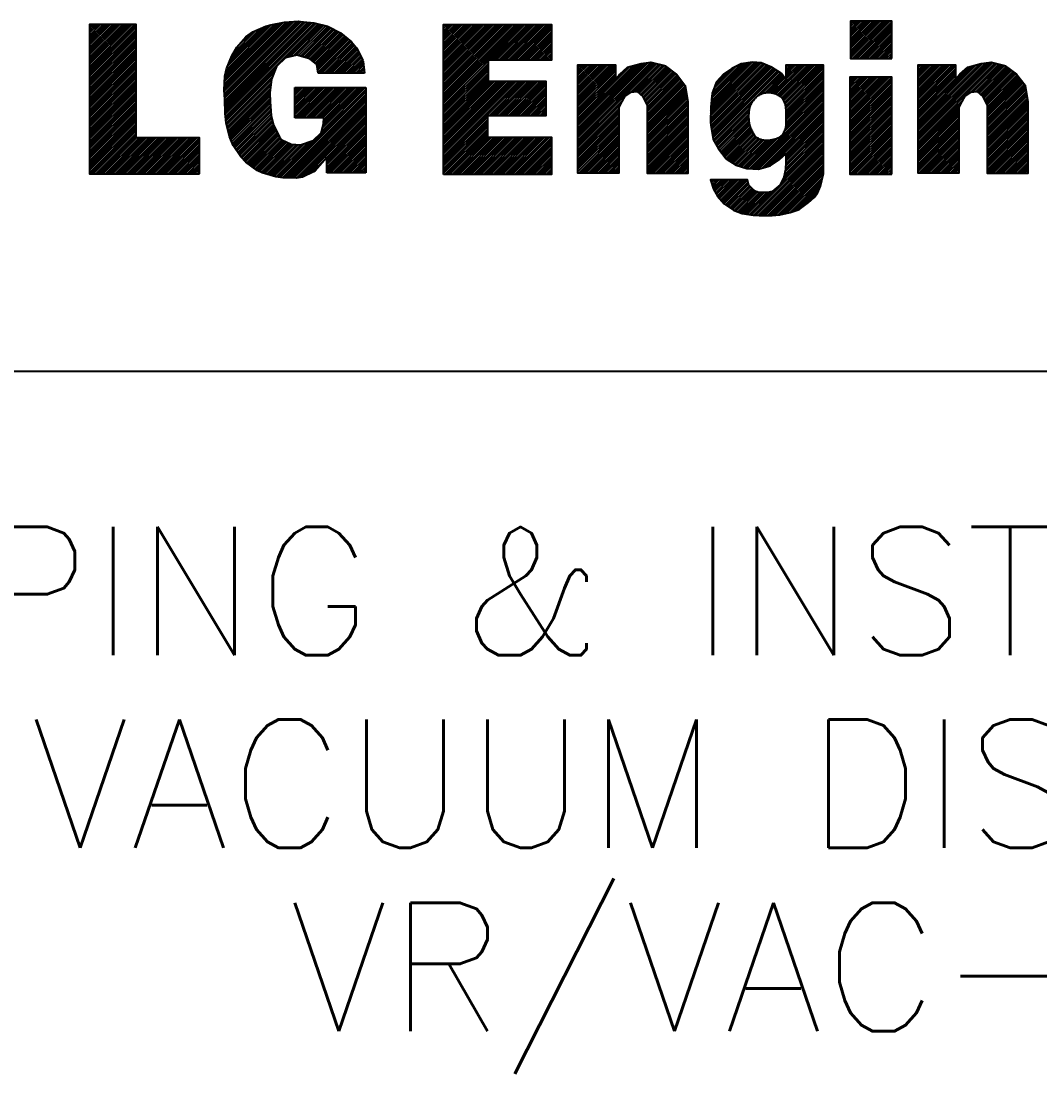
# Model space of a CAD drawing. Header units: millimetres. Extents: x 911 to 1762, y 136 to 743.
# Drawn here: x 1647.53 to 1680.86, y 208.32 to 242.78 of the extents above; entities that cross this region are included whole.
import ezdxf
from ezdxf.enums import TextEntityAlignment as Align

# ---------------------------------------------------------------- set-up
doc = ezdxf.new("R2010")
doc.units = ezdxf.units.MM
doc.header["$LTSCALE"] = 10
doc.layers.add('2', color=2, linetype='Continuous')
doc.layers.add('DWGLMT', color=6, linetype='Continuous')
doc.styles.get("Standard").update_dxf_attribs({"font": 'simplex.shx'})

# ---------------------------------------------------------------- blocks, each defined once
blk = doc.blocks.new('*X22')
at = {"color": 0, "linetype": 'Continuous'}
for p, q in [((97.749, 96.247), (99.378, 97.875)), ((97.749, 96.335), (99.289, 97.875)), ((97.749, 96.424), (99.201, 97.875)), ((97.749, 96.512), (99.113, 97.875)), ((97.749, 96.6), (99.024, 97.875)), ((97.749, 96.689), (98.936, 97.875)), ((97.749, 96.777), (98.848, 97.875)), ((97.749, 96.866), (98.759, 97.875)), ((97.749, 96.954), (98.671, 97.875)), ((97.749, 97.042), (98.582, 97.875)), ((97.749, 97.131), (98.494, 97.875)), ((97.749, 97.219), (98.406, 97.875)), ((97.749, 97.308), (98.317, 97.875)), ((97.749, 97.396), (98.229, 97.875)), ((97.749, 97.484), (98.14, 97.875)), ((97.749, 97.573), (98.052, 97.875)), ((97.749, 97.661), (97.964, 97.875)), ((97.749, 97.749), (97.875, 97.875)), ((97.749, 97.838), (97.787, 97.875)), ((97.749, 96.158), (99.458, 97.867)), ((97.749, 96.07), (99.458, 97.778)), ((97.749, 95.982), (99.458, 97.69)), ((102.684, 95.436), (105.236, 97.988)), ((102.684, 95.525), (105.143, 97.983)), ((102.687, 95.616), (105.049, 97.978)), ((102.689, 95.352), (105.33, 97.994)), ((102.69, 95.708), (104.956, 97.973)), ((102.693, 95.268), (105.422, 97.997)), ((102.694, 95.799), (104.857, 97.963)), ((102.697, 95.184), (105.505, 97.992)), ((102.697, 95.891), (104.748, 97.942)), ((102.7, 95.983), (104.638, 97.92)), ((102.701, 95.1), (105.586, 97.985)), ((102.704, 95.015), (105.667, 97.977)), ((102.708, 94.929), (105.747, 97.969)), ((102.711, 94.844), (105.828, 97.962)), ((102.714, 94.759), (105.909, 97.954)), ((102.717, 94.674), (105.987, 97.944)), ((102.722, 94.59), (106.057, 97.926)), ((102.726, 96.097), (104.528, 97.899)), ((102.73, 94.51), (106.127, 97.907)), ((102.752, 96.211), (104.418, 97.877)), ((102.801, 96.348), (104.296, 97.844)), ((102.863, 96.499), (104.16, 97.796)), ((102.926, 96.651), (104.002, 97.726)), ((104.972, 96.663), (106.197, 97.888)), ((105.089, 96.692), (106.267, 97.87)), ((105.207, 96.721), (106.337, 97.851)), ((105.324, 96.751), (106.407, 97.833)), ((105.404, 96.742), (106.476, 97.814)), ((105.474, 96.723), (106.536, 97.786)), ((105.543, 96.704), (106.595, 97.756)), ((105.612, 96.685), (106.653, 97.726)), ((105.681, 96.666), (106.712, 97.696)), ((110.725, 94.992), (113.608, 97.875)), ((110.725, 95.08), (113.52, 97.875)), ((110.725, 95.169), (113.432, 97.875)), ((110.725, 95.257), (113.343, 97.875)), ((110.725, 95.345), (113.255, 97.875)), ((110.725, 95.434), (113.166, 97.875)), ((110.725, 95.522), (113.078, 97.875)), ((110.725, 95.611), (112.99, 97.875)), ((110.725, 95.699), (112.901, 97.875)), ((110.725, 95.787), (112.813, 97.875)), ((110.725, 95.876), (112.725, 97.875)), ((110.725, 95.964), (112.636, 97.875)), ((110.725, 96.052), (112.548, 97.875)), ((110.725, 96.141), (112.459, 97.875)), ((110.725, 96.229), (112.371, 97.875)), ((110.725, 96.318), (112.283, 97.875)), ((110.725, 96.406), (112.194, 97.875)), ((110.725, 96.494), (112.106, 97.875)), ((110.725, 96.583), (112.017, 97.875)), ((110.725, 96.671), (111.929, 97.875)), ((110.725, 96.76), (111.841, 97.875)), ((110.725, 96.848), (111.752, 97.875)), ((110.725, 96.936), (111.664, 97.875)), ((110.725, 97.025), (111.575, 97.875)), ((110.725, 97.113), (111.487, 97.875)), ((110.725, 97.202), (111.399, 97.875)), ((110.725, 97.29), (111.31, 97.875)), ((110.725, 97.378), (111.222, 97.875)), ((110.725, 97.467), (111.134, 97.875)), ((110.725, 97.555), (111.045, 97.875)), ((110.725, 97.643), (110.957, 97.875)), ((110.725, 97.732), (110.868, 97.875)), ((110.725, 97.82), (110.78, 97.875)), ((112.393, 96.572), (113.697, 97.875)), ((112.482, 96.572), (113.785, 97.875)), ((112.57, 96.572), (113.874, 97.875)), ((112.658, 96.572), (113.962, 97.875)), ((112.747, 96.572), (114.05, 97.875)), ((112.835, 96.572), (114.139, 97.875)), ((112.924, 96.572), (114.227, 97.875)), ((113.012, 96.572), (114.316, 97.875)), ((113.1, 96.572), (114.404, 97.875)), ((113.189, 96.572), (114.492, 97.875)), ((113.277, 96.572), (114.581, 97.875)), ((113.365, 96.572), (114.669, 97.875)), ((113.454, 96.572), (114.677, 97.795)), ((113.542, 96.572), (114.677, 97.707)), ((125.646, 96.654), (126.999, 98.008)), ((125.646, 96.743), (126.911, 98.008)), ((125.646, 96.831), (126.822, 98.008)), ((125.646, 96.919), (126.734, 98.008)), ((125.646, 97.008), (126.645, 98.008)), ((125.646, 97.096), (126.557, 98.008)), ((125.646, 97.185), (126.469, 98.008)), ((125.646, 97.273), (126.38, 98.008)), ((125.646, 97.361), (126.292, 98.008)), ((125.646, 97.45), (126.204, 98.008)), ((125.646, 97.538), (126.115, 98.008)), ((125.646, 97.627), (126.027, 98.008)), ((125.646, 97.715), (125.938, 98.008)), ((125.646, 97.803), (125.85, 98.008)), ((125.646, 97.892), (125.762, 98.008)), ((125.646, 97.98), (125.673, 98.008)), ((125.717, 96.637), (127.087, 98.008)), ((125.805, 96.637), (127.153, 97.985)), ((125.893, 96.637), (127.153, 97.896)), ((125.982, 96.637), (127.153, 97.808)), ((126.07, 96.637), (127.153, 97.72)), ((97.749, 95.893), (99.458, 97.601)), ((97.749, 95.805), (99.458, 97.513)), ((97.749, 95.717), (99.458, 97.425)), ((97.749, 95.628), (99.458, 97.336)), ((103.018, 96.831), (103.843, 97.656)), ((103.144, 97.045), (103.642, 97.543)), ((105.751, 96.647), (106.77, 97.666)), ((105.819, 96.627), (106.829, 97.637)), ((105.868, 96.587), (106.888, 97.607)), ((105.917, 96.547), (106.946, 97.577)), ((105.965, 96.508), (106.996, 97.538)), ((106.014, 96.468), (107.044, 97.498)), ((106.063, 96.428), (107.093, 97.459)), ((106.09, 96.367), (107.142, 97.419)), ((106.101, 96.29), (107.19, 97.379)), ((106.113, 96.214), (107.239, 97.34)), ((106.125, 96.137), (107.288, 97.3)), ((113.631, 96.572), (114.677, 97.618)), ((113.719, 96.572), (114.677, 97.53)), ((113.807, 96.572), (114.677, 97.442)), ((113.896, 96.572), (114.677, 97.353)), ((126.158, 96.637), (127.153, 97.631)), ((126.247, 96.637), (127.153, 97.543)), ((126.335, 96.637), (127.153, 97.454)), ((126.424, 96.637), (127.153, 97.366)), ((97.749, 95.54), (99.458, 97.248)), ((97.749, 95.451), (99.458, 97.159)), ((97.749, 95.363), (99.458, 97.071)), ((97.749, 95.275), (99.458, 96.983)), ((106.177, 96.101), (107.337, 97.26)), ((106.266, 96.101), (107.38, 97.215)), ((106.354, 96.101), (107.421, 97.168)), ((106.443, 96.101), (107.461, 97.12)), ((106.531, 96.101), (107.502, 97.073)), ((106.619, 96.101), (107.542, 97.023)), ((106.708, 96.101), (107.571, 96.965)), ((106.796, 96.101), (107.601, 96.906)), ((113.984, 96.572), (114.677, 97.265)), ((114.073, 96.572), (114.677, 97.176)), ((114.161, 96.572), (114.677, 97.088)), ((114.249, 96.572), (114.677, 97)), ((114.338, 96.572), (114.677, 96.911)), ((126.512, 96.637), (127.153, 97.278)), ((126.6, 96.637), (127.153, 97.189)), ((126.689, 96.637), (127.153, 97.101)), ((126.777, 96.637), (127.153, 97.012)), ((126.866, 96.637), (127.153, 96.924)), ((97.749, 95.186), (99.458, 96.894)), ((97.749, 95.098), (99.458, 96.806)), ((97.749, 95.009), (99.458, 96.717)), ((97.749, 94.921), (99.458, 96.629)), ((97.749, 94.833), (99.458, 96.541)), ((106.885, 96.101), (107.631, 96.847)), ((106.973, 96.101), (107.66, 96.788)), ((107.061, 96.101), (107.69, 96.73)), ((107.15, 96.101), (107.719, 96.671)), ((107.238, 96.101), (107.749, 96.612)), ((107.327, 96.101), (107.774, 96.549)), ((110.725, 94.903), (112.354, 96.532)), ((114.426, 96.572), (114.677, 96.823)), ((114.514, 96.572), (114.677, 96.734)), ((114.603, 96.572), (114.677, 96.646)), ((126.954, 96.637), (127.153, 96.836)), ((127.042, 96.637), (127.153, 96.747)), ((127.131, 96.637), (127.153, 96.659)), ((97.749, 94.744), (99.458, 96.452)), ((97.749, 94.656), (99.458, 96.364)), ((97.749, 94.568), (99.458, 96.276)), ((97.749, 94.479), (99.458, 96.187)), ((102.737, 94.429), (104.561, 96.253)), ((107.415, 96.101), (107.785, 96.472)), ((107.503, 96.101), (107.793, 96.391)), ((107.592, 96.101), (107.8, 96.31)), ((107.68, 96.101), (107.807, 96.229)), ((107.768, 96.101), (107.815, 96.148)), ((110.725, 94.815), (112.354, 96.444)), ((110.725, 94.727), (112.354, 96.355)), ((110.725, 94.638), (112.354, 96.267)), ((110.725, 94.55), (112.354, 96.178)), ((115.652, 93.82), (118.33, 96.498)), ((115.652, 93.908), (118.228, 96.485)), ((115.652, 93.732), (118.402, 96.481)), ((115.652, 93.997), (118.125, 96.47)), ((115.652, 93.643), (118.473, 96.464)), ((115.652, 94.085), (118.022, 96.455)), ((115.652, 93.555), (118.544, 96.447)), ((115.652, 94.174), (117.912, 96.433)), ((115.652, 95.057), (117.002, 96.408)), ((115.652, 95.146), (116.914, 96.408)), ((115.652, 95.234), (116.826, 96.408)), ((115.652, 95.323), (116.737, 96.408)), ((115.652, 95.411), (116.649, 96.408)), ((115.652, 95.499), (116.561, 96.408)), ((115.652, 95.588), (116.472, 96.408)), ((115.652, 95.676), (116.384, 96.408)), ((115.652, 95.765), (116.295, 96.408)), ((115.652, 95.853), (116.207, 96.408)), ((115.652, 95.941), (116.119, 96.408)), ((115.652, 96.03), (116.03, 96.408)), ((115.652, 96.118), (115.942, 96.408)), ((115.652, 96.206), (115.853, 96.408)), ((115.652, 96.295), (115.765, 96.408)), ((115.652, 96.383), (115.677, 96.408)), ((115.652, 94.262), (117.792, 96.402)), ((115.652, 94.35), (117.672, 96.371)), ((115.652, 94.969), (117.026, 96.343)), ((115.652, 94.439), (117.553, 96.34)), ((115.652, 94.881), (117.026, 96.254)), ((115.652, 94.792), (117.026, 96.166)), ((117.572, 95.386), (118.616, 96.43)), ((117.671, 95.397), (118.687, 96.413)), ((117.769, 95.407), (118.759, 96.396)), ((117.85, 95.4), (118.829, 96.379)), ((117.897, 95.358), (118.883, 96.344)), ((117.945, 95.317), (118.933, 96.306)), ((117.992, 95.276), (118.984, 96.268)), ((118.039, 95.235), (119.035, 96.231)), ((118.07, 95.177), (119.085, 96.193)), ((118.099, 95.118), (119.136, 96.155)), ((120.513, 94.35), (122.558, 96.395)), ((120.514, 94.528), (122.431, 96.445)), ((120.514, 94.439), (122.495, 96.42)), ((120.514, 94.263), (122.621, 96.37)), ((120.515, 94.617), (122.368, 96.47)), ((120.516, 94.707), (122.288, 96.479)), ((120.517, 94.796), (122.207, 96.486)), ((120.517, 94.177), (122.684, 96.345)), ((120.522, 94.889), (122.125, 96.493)), ((120.53, 94.101), (122.748, 96.32)), ((120.531, 94.987), (122.042, 96.498)), ((120.541, 95.085), (121.938, 96.482)), ((120.543, 94.026), (122.802, 96.286)), ((120.551, 95.184), (121.833, 96.466)), ((120.556, 93.951), (122.856, 96.251)), ((120.561, 95.282), (121.729, 96.45)), ((120.57, 93.876), (122.91, 96.217)), ((120.579, 95.388), (121.618, 96.428)), ((120.583, 93.801), (122.964, 96.182)), ((120.596, 93.726), (123.018, 96.148)), ((120.632, 95.53), (121.441, 96.339)), ((120.686, 95.672), (121.248, 96.234)), ((122.846, 95.358), (123.884, 96.395)), ((122.911, 95.334), (123.973, 96.395)), ((122.972, 95.307), (124.061, 96.395)), ((123.028, 95.274), (124.149, 96.395)), ((123.078, 95.236), (124.238, 96.395)), ((123.122, 95.191), (124.326, 96.395)), ((123.159, 95.14), (124.415, 96.395)), ((123.192, 95.084), (124.503, 96.395)), ((123.219, 95.023), (124.591, 96.395)), ((123.24, 94.955), (124.649, 96.364)), ((123.255, 94.882), (124.649, 96.276)), ((123.265, 94.804), (124.649, 96.187)), ((123.271, 95.871), (123.796, 96.395)), ((123.271, 95.959), (123.707, 96.395)), ((123.271, 96.048), (123.619, 96.395)), ((123.271, 96.136), (123.531, 96.395)), ((123.271, 96.224), (123.442, 96.395)), ((123.271, 96.313), (123.354, 96.395)), ((128.12, 93.825), (130.793, 96.498)), ((128.12, 93.913), (130.69, 96.484)), ((128.12, 93.737), (130.865, 96.482)), ((128.12, 94.002), (130.587, 96.469)), ((128.12, 93.648), (130.937, 96.465)), ((128.12, 94.09), (130.484, 96.455)), ((128.12, 93.56), (131.008, 96.448)), ((128.12, 94.179), (130.373, 96.432)), ((128.12, 95.062), (129.465, 96.408)), ((128.12, 95.151), (129.377, 96.408)), ((128.12, 95.239), (129.288, 96.408)), ((128.12, 95.328), (129.2, 96.408)), ((128.12, 95.416), (129.112, 96.408)), ((128.12, 95.504), (129.023, 96.408)), ((128.12, 95.593), (128.935, 96.408)), ((128.12, 95.681), (128.847, 96.408)), ((128.12, 95.77), (128.758, 96.408)), ((128.12, 95.858), (128.67, 96.408)), ((128.12, 95.946), (128.581, 96.408)), ((128.12, 96.035), (128.493, 96.408)), ((128.12, 96.123), (128.405, 96.408)), ((128.12, 96.212), (128.316, 96.408)), ((128.12, 96.3), (128.228, 96.408)), ((128.12, 96.388), (128.139, 96.408)), ((128.12, 94.267), (130.253, 96.4)), ((128.12, 94.355), (130.133, 96.369)), ((128.12, 94.974), (129.493, 96.348)), ((128.12, 94.444), (130.014, 96.338)), ((128.12, 94.886), (129.493, 96.259)), ((128.12, 94.797), (129.493, 96.171)), ((130.026, 95.378), (131.08, 96.431)), ((130.133, 95.397), (131.151, 96.414)), ((130.232, 95.407), (131.222, 96.397)), ((130.315, 95.402), (131.294, 96.38)), ((130.363, 95.361), (131.347, 96.346)), ((130.41, 95.32), (131.398, 96.308)), ((130.457, 95.278), (131.449, 96.27)), ((130.504, 95.237), (131.5, 96.233)), ((130.536, 95.181), (131.55, 96.195)), ((130.566, 95.122), (131.601, 96.157)), ((97.749, 94.391), (99.458, 96.099)), ((97.749, 94.302), (99.458, 96.01)), ((97.749, 94.214), (99.458, 95.922)), ((97.749, 94.126), (99.458, 95.834)), ((97.749, 94.037), (99.458, 95.745)), ((102.745, 94.348), (104.505, 96.108)), ((102.754, 94.269), (104.448, 95.962)), ((102.771, 94.197), (104.41, 95.837)), ((110.725, 94.462), (112.354, 96.09)), ((110.725, 94.373), (112.354, 96.002)), ((110.725, 94.285), (112.354, 95.913)), ((110.725, 94.196), (112.354, 95.825)), ((110.725, 92.959), (113.567, 95.801)), ((110.725, 93.047), (113.479, 95.801)), ((110.725, 93.136), (113.391, 95.801)), ((110.725, 93.224), (113.302, 95.801)), ((110.725, 93.312), (113.214, 95.801)), ((110.725, 93.401), (113.125, 95.801)), ((110.725, 93.489), (113.037, 95.801)), ((110.725, 93.578), (112.949, 95.801)), ((110.725, 93.666), (112.86, 95.801)), ((110.725, 93.754), (112.772, 95.801)), ((110.725, 93.843), (112.684, 95.801)), ((110.725, 93.931), (112.595, 95.801)), ((110.725, 94.02), (112.507, 95.801)), ((110.725, 94.108), (112.418, 95.801)), ((112.392, 94.537), (113.656, 95.801)), ((112.48, 94.537), (113.744, 95.801)), ((112.568, 94.537), (113.833, 95.801)), ((112.657, 94.537), (113.921, 95.801)), ((112.745, 94.537), (114.009, 95.801)), ((112.834, 94.537), (114.098, 95.801)), ((112.922, 94.537), (114.186, 95.801)), ((113.01, 94.537), (114.275, 95.801)), ((113.099, 94.537), (114.363, 95.801)), ((113.187, 94.537), (114.451, 95.801)), ((115.652, 94.704), (117.026, 96.078)), ((115.652, 94.615), (117.026, 95.989)), ((115.652, 94.527), (117.026, 95.901)), ((118.129, 95.06), (119.187, 96.118)), ((118.159, 95.001), (119.238, 96.08)), ((118.188, 94.942), (119.282, 96.035)), ((118.198, 94.863), (119.32, 95.985)), ((118.198, 94.775), (119.358, 95.935)), ((118.198, 94.687), (119.396, 95.885)), ((118.198, 94.598), (119.434, 95.834)), ((118.198, 94.51), (119.472, 95.784)), ((120.615, 93.656), (123.072, 96.113)), ((120.98, 96.054), (120.986, 96.06)), ((122.394, 95.347), (123.122, 96.076)), ((122.515, 95.379), (123.159, 96.024)), ((122.613, 95.389), (123.195, 95.972)), ((122.699, 95.387), (123.232, 95.92)), ((122.776, 95.376), (123.268, 95.868)), ((123.27, 94.72), (124.649, 96.099)), ((123.271, 94.634), (124.649, 96.011)), ((123.271, 94.545), (124.649, 95.922)), ((123.271, 94.457), (124.649, 95.834)), ((123.271, 94.368), (124.649, 95.746)), ((125.62, 94.507), (127.066, 95.953)), ((125.62, 94.595), (126.978, 95.953)), ((125.62, 94.684), (126.889, 95.953)), ((125.62, 94.772), (126.801, 95.953)), ((125.62, 94.861), (126.712, 95.953)), ((125.62, 94.949), (126.624, 95.953)), ((125.62, 95.037), (126.536, 95.953)), ((125.62, 95.126), (126.447, 95.953)), ((125.62, 95.214), (126.359, 95.953)), ((125.62, 95.303), (126.271, 95.953)), ((125.62, 95.391), (126.182, 95.953)), ((125.62, 95.479), (126.094, 95.953)), ((125.62, 95.568), (126.005, 95.953)), ((125.62, 95.656), (125.917, 95.953)), ((125.62, 95.744), (125.829, 95.953)), ((125.62, 95.833), (125.74, 95.953)), ((125.62, 95.921), (125.652, 95.953)), ((125.62, 94.419), (127.153, 95.952)), ((125.62, 94.33), (127.153, 95.863)), ((125.62, 94.242), (127.153, 95.775)), ((128.12, 94.709), (129.493, 96.083)), ((128.12, 94.621), (129.493, 95.994)), ((128.12, 94.532), (129.493, 95.906)), ((130.595, 95.063), (131.652, 96.12)), ((130.625, 95.004), (131.703, 96.082)), ((130.654, 94.945), (131.747, 96.038)), ((130.666, 94.868), (131.785, 95.988)), ((130.666, 94.78), (131.823, 95.938)), ((130.666, 94.692), (131.862, 95.888)), ((130.666, 94.603), (131.9, 95.837)), ((130.666, 94.515), (131.938, 95.787)), ((97.749, 93.949), (99.458, 95.657)), ((97.749, 93.86), (99.458, 95.568)), ((97.749, 93.772), (99.458, 95.48)), ((97.749, 93.684), (99.458, 95.392)), ((102.788, 94.126), (104.4, 95.738)), ((102.805, 94.055), (104.389, 95.639)), ((102.822, 93.984), (104.378, 95.54)), ((102.84, 93.912), (104.368, 95.44)), ((104.66, 92.286), (107.871, 95.497)), ((104.737, 92.275), (107.871, 95.408)), ((105.272, 94.489), (106.352, 95.569)), ((105.272, 94.577), (106.264, 95.569)), ((105.272, 94.666), (106.175, 95.569)), ((105.272, 94.754), (106.087, 95.569)), ((105.272, 94.843), (105.998, 95.569)), ((105.272, 94.931), (105.91, 95.569)), ((105.272, 95.019), (105.822, 95.569)), ((105.272, 95.108), (105.733, 95.569)), ((105.272, 95.196), (105.645, 95.569)), ((105.272, 95.285), (105.556, 95.569)), ((105.272, 95.373), (105.468, 95.569)), ((105.272, 95.461), (105.38, 95.569)), ((105.272, 95.55), (105.291, 95.569)), ((105.329, 94.457), (106.44, 95.569)), ((105.418, 94.457), (106.529, 95.569)), ((105.506, 94.457), (106.617, 95.569)), ((105.594, 94.457), (106.706, 95.569)), ((105.683, 94.457), (106.794, 95.569)), ((105.771, 94.457), (106.882, 95.569)), ((105.86, 94.457), (106.971, 95.569)), ((105.948, 94.457), (107.059, 95.569)), ((106.036, 94.457), (107.147, 95.569)), ((106.125, 94.457), (107.236, 95.569)), ((106.213, 94.457), (107.324, 95.569)), ((106.246, 93.96), (107.855, 95.569)), ((106.277, 94.08), (107.766, 95.569)), ((106.302, 94.457), (107.413, 95.569)), ((106.309, 94.2), (107.678, 95.569)), ((106.327, 94.306), (107.589, 95.569)), ((106.334, 94.401), (107.501, 95.569)), ((113.276, 94.537), (114.479, 95.74)), ((113.364, 94.537), (114.479, 95.652)), ((113.452, 94.537), (114.479, 95.564)), ((113.541, 94.537), (114.479, 95.475)), ((113.629, 94.537), (114.479, 95.387)), ((118.198, 94.421), (119.51, 95.734)), ((118.198, 94.333), (119.549, 95.684)), ((118.198, 94.245), (119.579, 95.625)), ((118.198, 94.156), (119.592, 95.55)), ((118.198, 94.068), (119.605, 95.475)), ((118.198, 93.979), (119.619, 95.4)), ((123.192, 93.935), (124.649, 95.392)), ((123.256, 94.088), (124.649, 95.48)), ((123.268, 94.188), (124.649, 95.569)), ((123.27, 94.279), (124.649, 95.657)), ((125.62, 94.153), (127.153, 95.687)), ((125.62, 94.065), (127.153, 95.598)), ((125.62, 93.977), (127.153, 95.51)), ((125.62, 93.888), (127.153, 95.421)), ((130.666, 94.426), (131.976, 95.737)), ((130.666, 94.338), (132.014, 95.687)), ((130.666, 94.25), (132.046, 95.63)), ((130.666, 94.161), (132.059, 95.555)), ((130.666, 94.073), (132.072, 95.48)), ((130.666, 93.984), (132.086, 95.405)), ((97.749, 93.595), (99.458, 95.303)), ((97.749, 93.507), (99.458, 95.215)), ((97.749, 93.418), (99.458, 95.126)), ((97.749, 93.33), (99.458, 95.038)), ((102.857, 93.841), (104.361, 95.345)), ((102.875, 93.771), (104.361, 95.257)), ((102.901, 93.709), (104.362, 95.17)), ((102.928, 93.647), (104.363, 95.082)), ((102.954, 93.585), (104.368, 94.998)), ((104.815, 92.263), (107.871, 95.32)), ((104.899, 92.26), (107.871, 95.232)), ((104.986, 92.258), (107.871, 95.143)), ((105.073, 92.257), (107.871, 95.055)), ((113.717, 94.537), (114.479, 95.298)), ((113.806, 94.537), (114.479, 95.21)), ((113.894, 94.537), (114.479, 95.122)), ((113.983, 94.537), (114.479, 95.033)), ((115.652, 93.466), (117.272, 95.086)), ((118.198, 93.891), (119.632, 95.325)), ((118.198, 93.803), (119.645, 95.25)), ((118.198, 93.714), (119.659, 95.175)), ((118.198, 93.626), (119.672, 95.1)), ((118.198, 93.537), (119.679, 95.019)), ((121.938, 92.593), (124.649, 95.304)), ((122.023, 92.59), (124.649, 95.215)), ((122.108, 92.586), (124.649, 95.127)), ((122.193, 92.583), (124.649, 95.038)), ((125.62, 93.8), (127.153, 95.333)), ((125.62, 93.712), (127.153, 95.245)), ((125.62, 93.623), (127.153, 95.156)), ((125.62, 93.535), (127.153, 95.068)), ((125.62, 93.446), (127.153, 94.98)), ((128.12, 93.471), (129.746, 95.098)), ((130.666, 93.896), (132.099, 95.33)), ((130.666, 93.808), (132.112, 95.254)), ((130.666, 93.719), (132.126, 95.179)), ((130.666, 93.631), (132.139, 95.104)), ((130.666, 93.543), (132.147, 95.024)), ((97.749, 93.242), (99.458, 94.95)), ((97.749, 93.153), (99.458, 94.861)), ((97.749, 93.065), (99.458, 94.773)), ((97.749, 92.977), (99.458, 94.685)), ((97.749, 92.888), (99.458, 94.596)), ((102.981, 93.523), (104.375, 94.917)), ((103.007, 93.461), (104.382, 94.836)), ((103.041, 93.406), (104.388, 94.754)), ((103.076, 93.353), (104.395, 94.673)), ((103.111, 93.3), (104.402, 94.591)), ((105.16, 92.255), (107.871, 94.966)), ((105.247, 92.253), (107.871, 94.878)), ((105.333, 92.252), (107.871, 94.79)), ((105.438, 92.268), (107.871, 94.701)), ((105.543, 92.284), (107.871, 94.613)), ((114.071, 94.537), (114.479, 94.945)), ((114.159, 94.537), (114.479, 94.856)), ((114.248, 94.537), (114.479, 94.768)), ((114.336, 94.537), (114.479, 94.68)), ((114.425, 94.537), (114.479, 94.591)), ((115.652, 93.378), (117.18, 94.906)), ((115.652, 93.29), (117.151, 94.789)), ((115.652, 93.201), (117.151, 94.701)), ((115.652, 93.113), (117.151, 94.612)), ((118.198, 93.449), (119.679, 94.93)), ((118.198, 93.361), (119.679, 94.842)), ((118.198, 93.272), (119.679, 94.754)), ((118.198, 93.184), (119.679, 94.665)), ((120.646, 93.599), (121.992, 94.945)), ((120.678, 93.543), (121.95, 94.815)), ((120.71, 93.486), (121.932, 94.708)), ((120.742, 93.43), (121.922, 94.61)), ((122.282, 92.584), (124.649, 94.95)), ((122.405, 92.618), (124.649, 94.862)), ((122.528, 92.652), (124.649, 94.773)), ((122.65, 92.687), (124.649, 94.685)), ((122.869, 92.817), (124.649, 94.597)), ((125.62, 93.358), (127.153, 94.891)), ((125.62, 93.27), (127.153, 94.803)), ((125.62, 93.181), (127.153, 94.714)), ((125.62, 93.093), (127.153, 94.626)), ((128.12, 93.383), (129.652, 94.915)), ((128.12, 93.295), (129.619, 94.794)), ((128.12, 93.206), (129.619, 94.706)), ((128.12, 93.118), (129.619, 94.617)), ((130.666, 93.454), (132.147, 94.935)), ((130.666, 93.366), (132.147, 94.847)), ((130.666, 93.277), (132.147, 94.759)), ((130.666, 93.189), (132.147, 94.67)), ((97.749, 92.8), (99.458, 94.508)), ((97.749, 92.711), (99.458, 94.419)), ((97.749, 92.623), (99.458, 94.331)), ((97.749, 92.535), (99.458, 94.243)), ((103.146, 93.247), (104.413, 94.514)), ((103.182, 93.194), (104.431, 94.443)), ((103.217, 93.141), (104.449, 94.373)), ((103.252, 93.088), (104.467, 94.302)), ((103.288, 93.035), (104.485, 94.232)), ((105.702, 92.356), (107.871, 94.524)), ((106.442, 93.007), (107.871, 94.436)), ((106.442, 92.918), (107.871, 94.348)), ((106.442, 92.83), (107.871, 94.259)), ((110.725, 92.871), (112.334, 94.479)), ((110.725, 92.782), (112.334, 94.391)), ((110.725, 92.694), (112.334, 94.302)), ((110.725, 92.605), (112.334, 94.214)), ((115.652, 93.024), (117.151, 94.524)), ((115.652, 92.936), (117.151, 94.435)), ((115.652, 92.848), (117.151, 94.347)), ((115.652, 92.759), (117.151, 94.259)), ((118.198, 93.096), (119.679, 94.577)), ((118.198, 93.007), (119.679, 94.488)), ((118.198, 92.919), (119.679, 94.4)), ((118.198, 92.83), (119.679, 94.312)), ((118.198, 92.742), (119.679, 94.223)), ((120.773, 93.373), (121.919, 94.518)), ((120.806, 93.317), (121.921, 94.432)), ((120.845, 93.267), (121.927, 94.35)), ((120.884, 93.218), (121.938, 94.272)), ((123.271, 93.131), (124.649, 94.508)), ((123.272, 93.044), (124.649, 94.42)), ((123.273, 92.956), (124.649, 94.331)), ((123.274, 92.869), (124.649, 94.243)), ((125.62, 93.004), (127.153, 94.538)), ((125.62, 92.916), (127.153, 94.449)), ((125.62, 92.828), (127.153, 94.361)), ((125.62, 92.739), (127.153, 94.272)), ((128.12, 93.03), (129.619, 94.529)), ((128.12, 92.941), (129.619, 94.44)), ((128.12, 92.853), (129.619, 94.352)), ((128.12, 92.764), (129.619, 94.264)), ((130.666, 93.101), (132.147, 94.582)), ((130.666, 93.012), (132.147, 94.493)), ((130.666, 92.924), (132.147, 94.405)), ((130.666, 92.835), (132.147, 94.317)), ((130.666, 92.747), (132.147, 94.228)), ((97.749, 92.446), (99.458, 94.154)), ((97.796, 92.404), (99.458, 94.066)), ((97.884, 92.404), (99.458, 93.977)), ((97.973, 92.404), (99.458, 93.889)), ((103.329, 92.988), (104.508, 94.167)), ((103.372, 92.942), (104.537, 94.107)), ((103.415, 92.897), (104.565, 94.047)), ((103.458, 92.852), (104.593, 93.987)), ((103.506, 92.811), (104.622, 93.927)), ((103.557, 92.774), (104.65, 93.867)), ((106.442, 92.742), (107.871, 94.171)), ((106.442, 92.653), (107.871, 94.082)), ((106.442, 92.565), (107.871, 93.994)), ((106.442, 92.476), (107.871, 93.906)), ((106.496, 92.442), (107.871, 93.817)), ((110.725, 92.517), (112.334, 94.126)), ((110.725, 92.429), (112.334, 94.037)), ((110.769, 92.384), (112.334, 93.949)), ((110.857, 92.384), (112.334, 93.861)), ((115.652, 92.671), (117.151, 94.17)), ((115.652, 92.583), (117.151, 94.082)), ((115.652, 92.494), (117.151, 93.993)), ((115.68, 92.434), (117.151, 93.905)), ((115.768, 92.434), (117.151, 93.817)), ((118.198, 92.654), (119.679, 94.135)), ((118.198, 92.565), (119.679, 94.046)), ((118.198, 92.477), (119.679, 93.958)), ((118.226, 92.416), (119.679, 93.87)), ((120.923, 93.169), (121.953, 94.199)), ((120.962, 93.119), (121.972, 94.13)), ((121.001, 93.07), (121.995, 94.064)), ((121.04, 93.021), (122.021, 94.002)), ((121.079, 92.971), (122.05, 93.942)), ((121.129, 92.933), (122.082, 93.886)), ((121.183, 92.899), (122.117, 93.833)), ((123.235, 92.476), (124.649, 93.889)), ((123.256, 92.586), (124.649, 93.978)), ((123.263, 92.681), (124.649, 94.066)), ((123.271, 92.777), (124.649, 94.155)), ((125.62, 92.651), (127.153, 94.184)), ((125.62, 92.562), (127.153, 94.096)), ((125.62, 92.474), (127.153, 94.007)), ((125.629, 92.395), (127.153, 93.919)), ((125.717, 92.395), (127.153, 93.83)), ((128.12, 92.676), (129.619, 94.175)), ((128.12, 92.588), (129.619, 94.087)), ((128.12, 92.499), (129.619, 93.999)), ((128.143, 92.434), (129.619, 93.91)), ((128.231, 92.434), (129.619, 93.822)), ((130.666, 92.659), (132.147, 94.14)), ((130.666, 92.57), (132.147, 94.051)), ((130.666, 92.482), (132.147, 93.963)), ((130.688, 92.416), (132.147, 93.875)), ((98.061, 92.404), (99.458, 93.801)), ((98.149, 92.404), (99.473, 93.727)), ((98.238, 92.404), (99.561, 93.727)), ((98.326, 92.404), (99.649, 93.727)), ((98.414, 92.404), (99.738, 93.727)), ((98.503, 92.404), (99.826, 93.727)), ((98.591, 92.404), (99.915, 93.727)), ((98.68, 92.404), (100.003, 93.727)), ((98.768, 92.404), (100.091, 93.727)), ((98.856, 92.404), (100.18, 93.727)), ((98.945, 92.404), (100.268, 93.727)), ((99.033, 92.404), (100.357, 93.727)), ((99.122, 92.404), (100.445, 93.727)), ((99.21, 92.404), (100.533, 93.727)), ((99.298, 92.404), (100.622, 93.727)), ((99.387, 92.404), (100.71, 93.727)), ((99.475, 92.404), (100.798, 93.727)), ((99.563, 92.404), (100.887, 93.727)), ((99.652, 92.404), (100.975, 93.727)), ((99.74, 92.404), (101.064, 93.727)), ((99.829, 92.404), (101.152, 93.727)), ((99.917, 92.404), (101.24, 93.727)), ((100.005, 92.404), (101.329, 93.727)), ((100.094, 92.404), (101.417, 93.727)), ((100.182, 92.404), (101.506, 93.727)), ((100.271, 92.404), (101.594, 93.727)), ((100.359, 92.404), (101.682, 93.727)), ((100.447, 92.404), (101.771, 93.727)), ((100.536, 92.404), (101.781, 93.649)), ((100.624, 92.404), (101.781, 93.561)), ((100.713, 92.404), (101.781, 93.473)), ((103.608, 92.737), (104.678, 93.807)), ((103.66, 92.7), (104.709, 93.748)), ((103.711, 92.663), (104.75, 93.702)), ((103.762, 92.625), (104.793, 93.656)), ((103.814, 92.588), (104.854, 93.628)), ((103.865, 92.551), (104.915, 93.601)), ((103.92, 92.518), (104.976, 93.573)), ((103.98, 92.489), (105.037, 93.546)), ((104.039, 92.46), (105.098, 93.519)), ((104.102, 92.435), (105.164, 93.497)), ((104.17, 92.415), (105.247, 93.491)), ((104.239, 92.395), (105.329, 93.485)), ((104.307, 92.375), (105.411, 93.479)), ((104.376, 92.355), (105.502, 93.481)), ((104.444, 92.335), (105.635, 93.526)), ((104.513, 92.315), (105.768, 93.57)), ((104.583, 92.297), (105.901, 93.615)), ((106.584, 92.442), (107.871, 93.729)), ((106.673, 92.442), (107.871, 93.641)), ((106.761, 92.442), (107.871, 93.552)), ((106.849, 92.442), (107.871, 93.464)), ((110.946, 92.384), (112.334, 93.772)), ((111.034, 92.384), (112.397, 93.747)), ((111.123, 92.384), (112.485, 93.747)), ((111.211, 92.384), (112.574, 93.747)), ((111.299, 92.384), (112.662, 93.747)), ((111.388, 92.384), (112.751, 93.747)), ((111.476, 92.384), (112.839, 93.747)), ((111.565, 92.384), (112.927, 93.747)), ((111.653, 92.384), (113.016, 93.747)), ((111.741, 92.384), (113.104, 93.747)), ((111.83, 92.384), (113.193, 93.747)), ((111.918, 92.384), (113.281, 93.747)), ((112.006, 92.384), (113.369, 93.747)), ((112.095, 92.384), (113.458, 93.747)), ((112.183, 92.384), (113.546, 93.747)), ((112.272, 92.384), (113.635, 93.747)), ((112.36, 92.384), (113.723, 93.747)), ((112.448, 92.384), (113.811, 93.747)), ((112.537, 92.384), (113.9, 93.747)), ((112.625, 92.384), (113.988, 93.747)), ((112.714, 92.384), (114.076, 93.747)), ((112.802, 92.384), (114.165, 93.747)), ((112.89, 92.384), (114.253, 93.747)), ((112.979, 92.384), (114.342, 93.747)), ((113.067, 92.384), (114.43, 93.747)), ((113.156, 92.384), (114.518, 93.747)), ((113.244, 92.384), (114.607, 93.747)), ((113.332, 92.384), (114.677, 93.729)), ((113.421, 92.384), (114.677, 93.641)), ((113.509, 92.384), (114.677, 93.552)), ((113.597, 92.384), (114.677, 93.464)), ((115.857, 92.434), (117.151, 93.728)), ((115.945, 92.434), (117.151, 93.64)), ((116.034, 92.434), (117.151, 93.552)), ((116.122, 92.434), (117.151, 93.463)), ((118.314, 92.416), (119.679, 93.781)), ((118.402, 92.416), (119.679, 93.693)), ((118.491, 92.416), (119.679, 93.604)), ((118.579, 92.416), (119.679, 93.516)), ((121.237, 92.864), (122.156, 93.784)), ((121.291, 92.83), (122.201, 93.74)), ((121.345, 92.795), (122.253, 93.703)), ((121.398, 92.761), (122.312, 93.674)), ((121.452, 92.726), (122.379, 93.653)), ((121.519, 92.704), (122.453, 93.639)), ((121.585, 92.682), (122.533, 93.63)), ((121.652, 92.66), (122.62, 93.629)), ((121.718, 92.638), (122.717, 93.637)), ((121.784, 92.616), (122.827, 93.659)), ((121.853, 92.597), (122.959, 93.702)), ((122.016, 90.903), (124.649, 93.536)), ((122.095, 90.893), (124.649, 93.447)), ((123.097, 92.073), (124.649, 93.624)), ((123.169, 92.233), (124.649, 93.713)), ((123.21, 92.362), (124.649, 93.801)), ((125.805, 92.395), (127.153, 93.742)), ((125.894, 92.395), (127.153, 93.654)), ((125.982, 92.395), (127.153, 93.565)), ((126.071, 92.395), (127.153, 93.477)), ((128.32, 92.434), (129.619, 93.733)), ((128.408, 92.434), (129.619, 93.645)), ((128.496, 92.434), (129.619, 93.557)), ((128.585, 92.434), (129.619, 93.468)), ((130.777, 92.416), (132.147, 93.786)), ((130.865, 92.416), (132.147, 93.698)), ((130.953, 92.416), (132.147, 93.61)), ((131.042, 92.416), (132.147, 93.521)), ((131.13, 92.416), (132.147, 93.433)), ((100.801, 92.404), (101.781, 93.384)), ((100.889, 92.404), (101.781, 93.296)), ((100.978, 92.404), (101.781, 93.208)), ((101.066, 92.404), (101.781, 93.119)), ((106.938, 92.442), (107.871, 93.375)), ((107.026, 92.442), (107.871, 93.287)), ((107.114, 92.442), (107.871, 93.199)), ((107.203, 92.442), (107.871, 93.11)), ((113.686, 92.384), (114.677, 93.376)), ((113.774, 92.384), (114.677, 93.287)), ((113.863, 92.384), (114.677, 93.199)), ((113.951, 92.384), (114.677, 93.11)), ((116.21, 92.434), (117.151, 93.375)), ((116.299, 92.434), (117.151, 93.286)), ((116.387, 92.434), (117.151, 93.198)), ((116.476, 92.434), (117.151, 93.11)), ((118.667, 92.416), (119.679, 93.428)), ((118.756, 92.416), (119.679, 93.339)), ((118.844, 92.416), (119.679, 93.251)), ((118.933, 92.416), (119.679, 93.163)), ((119.021, 92.416), (119.679, 93.074)), ((122.176, 90.887), (124.649, 93.359)), ((122.258, 90.88), (124.649, 93.271)), ((122.343, 90.877), (124.649, 93.182)), ((122.431, 90.877), (124.649, 93.094)), ((126.159, 92.395), (127.153, 93.389)), ((126.247, 92.395), (127.153, 93.3)), ((126.336, 92.395), (127.153, 93.212)), ((126.424, 92.395), (127.153, 93.123)), ((128.673, 92.434), (129.619, 93.38)), ((128.762, 92.434), (129.619, 93.291)), ((128.85, 92.434), (129.619, 93.203)), ((128.938, 92.434), (129.619, 93.115)), ((131.219, 92.416), (132.147, 93.344)), ((131.307, 92.416), (132.147, 93.256)), ((131.395, 92.416), (132.147, 93.168)), ((131.484, 92.416), (132.147, 93.079)), ((101.154, 92.404), (101.781, 93.031)), ((101.243, 92.404), (101.781, 92.942)), ((101.331, 92.404), (101.781, 92.854)), ((101.42, 92.404), (101.781, 92.766)), ((101.508, 92.404), (101.781, 92.677)), ((105.872, 92.437), (106.428, 92.993)), ((107.291, 92.442), (107.871, 93.022)), ((107.38, 92.442), (107.871, 92.933)), ((107.468, 92.442), (107.871, 92.845)), ((107.556, 92.442), (107.871, 92.757)), ((107.645, 92.442), (107.871, 92.668)), ((114.039, 92.384), (114.677, 93.022)), ((114.128, 92.384), (114.677, 92.934)), ((114.216, 92.384), (114.677, 92.845)), ((114.305, 92.384), (114.677, 92.757)), ((114.393, 92.384), (114.677, 92.669)), ((116.564, 92.434), (117.151, 93.021)), ((116.652, 92.434), (117.151, 92.933)), ((116.741, 92.434), (117.151, 92.844)), ((116.829, 92.434), (117.151, 92.756)), ((116.917, 92.434), (117.151, 92.668)), ((119.109, 92.416), (119.679, 92.986)), ((119.198, 92.416), (119.679, 92.897)), ((119.286, 92.416), (119.679, 92.809)), ((119.375, 92.416), (119.679, 92.721)), ((122.52, 90.877), (124.649, 93.006)), ((122.608, 90.877), (124.649, 92.917)), ((122.696, 90.877), (124.649, 92.829)), ((122.786, 90.878), (124.649, 92.74)), ((126.513, 92.395), (127.153, 93.035)), ((126.601, 92.395), (127.153, 92.947)), ((126.689, 92.395), (127.153, 92.858)), ((126.778, 92.395), (127.153, 92.77)), ((126.866, 92.395), (127.153, 92.681)), ((129.027, 92.434), (129.619, 93.026)), ((129.115, 92.434), (129.619, 92.938)), ((129.203, 92.434), (129.619, 92.849)), ((129.292, 92.434), (129.619, 92.761)), ((129.38, 92.434), (129.619, 92.673)), ((131.572, 92.416), (132.147, 92.991)), ((131.661, 92.416), (132.147, 92.902)), ((131.749, 92.416), (132.147, 92.814)), ((131.837, 92.416), (132.147, 92.726)), ((101.596, 92.404), (101.781, 92.589)), ((101.685, 92.404), (101.781, 92.5)), ((101.773, 92.404), (101.781, 92.412)), ((107.733, 92.442), (107.871, 92.58)), ((107.822, 92.442), (107.871, 92.491)), ((114.481, 92.384), (114.677, 92.58)), ((114.57, 92.384), (114.677, 92.492)), ((114.658, 92.384), (114.677, 92.403)), ((117.006, 92.434), (117.151, 92.579)), ((117.094, 92.434), (117.151, 92.491)), ((119.463, 92.416), (119.679, 92.632)), ((119.551, 92.416), (119.679, 92.544)), ((119.64, 92.416), (119.679, 92.455)), ((122.883, 90.886), (124.649, 92.652)), ((122.979, 90.894), (124.649, 92.564)), ((123.081, 90.907), (124.649, 92.475)), ((123.195, 90.934), (124.64, 92.378)), ((126.954, 92.395), (127.153, 92.593)), ((127.043, 92.395), (127.153, 92.505)), ((127.131, 92.395), (127.153, 92.416)), ((129.469, 92.434), (129.619, 92.584)), ((129.557, 92.434), (129.619, 92.496)), ((131.926, 92.416), (132.147, 92.637)), ((132.014, 92.416), (132.147, 92.549)), ((132.103, 92.416), (132.147, 92.46)), ((120.525, 92.153), (120.556, 92.184)), ((120.547, 92.086), (120.645, 92.184)), ((120.568, 92.019), (120.733, 92.184)), ((120.59, 91.952), (120.821, 92.184)), ((120.611, 91.885), (120.91, 92.184)), ((120.638, 91.823), (120.998, 92.184)), ((120.67, 91.767), (121.087, 92.184)), ((120.702, 91.711), (121.175, 92.184)), ((120.735, 91.655), (121.263, 92.184)), ((120.767, 91.599), (121.352, 92.184)), ((120.806, 91.549), (121.44, 92.184)), ((120.845, 91.5), (121.529, 92.184)), ((120.885, 91.452), (121.617, 92.184)), ((120.925, 91.404), (121.705, 92.184)), ((120.965, 91.355), (121.794, 92.184)), ((121.005, 91.307), (121.868, 92.169)), ((121.057, 91.27), (121.886, 92.099)), ((121.11, 91.235), (121.904, 92.028)), ((121.163, 91.199), (121.934, 91.97)), ((121.215, 91.163), (121.978, 91.926)), ((123.31, 90.96), (124.615, 92.265)), ((123.425, 90.986), (124.589, 92.151)), ((123.556, 91.029), (124.564, 92.037)), ((123.688, 91.073), (124.527, 91.912)), ((121.268, 91.127), (122.021, 91.881)), ((121.32, 91.092), (122.065, 91.836)), ((121.378, 91.061), (122.117, 91.8)), ((121.443, 91.037), (122.172, 91.767)), ((121.507, 91.013), (122.237, 91.743)), ((121.571, 90.988), (122.309, 91.726)), ((121.635, 90.964), (122.396, 91.725)), ((121.705, 90.946), (122.483, 91.723)), ((121.783, 90.935), (122.57, 91.722)), ((121.86, 90.924), (122.673, 91.738)), ((121.938, 90.914), (122.831, 91.807)), ((123.922, 91.219), (124.457, 91.753))]:
    blk.add_line(p, q, dxfattribs=at)

msp = doc.modelspace()

# ---------------------------------------------------------------- linework, layer by layer
at = {"layer": 'DWGLMT', "color": 7, "linetype": 'Continuous'}
for p, q in [((1655.112, 242.422), (1655.533, 242.607)), ((1655.533, 242.607), (1655.694, 242.656)), ((1655.694, 242.656), (1656.143, 242.744)), ((1656.143, 242.744), (1656.6, 242.769)), ((1656.6, 242.769), (1656.653, 242.768)), ((1656.653, 242.768), (1657.109, 242.724)), ((1657.109, 242.724), (1657.551, 242.607)), ((1657.551, 242.607), (1657.575, 242.598)), ((1657.575, 242.598), (1657.982, 242.391)), ((1654.584, 241.919), (1654.883, 242.261)), ((1654.883, 242.261), (1655.112, 242.422)), ((1657.982, 242.391), (1658.339, 242.1)), ((1654.42, 241.639), (1654.584, 241.919)), ((1658.339, 242.1), (1658.505, 241.906)), ((1658.505, 241.906), (1658.71, 241.5)), ((1654.243, 241.214), (1654.42, 241.639)), ((1656.182, 241.569), (1655.881, 241.293)), ((1656.553, 241.662), (1656.182, 241.569)), ((1656.971, 241.546), (1656.553, 241.662)), ((1657.207, 241.353), (1656.971, 241.546)), ((1654.188, 240.97), (1654.243, 241.214)), ((1655.881, 241.293), (1655.718, 240.878)), ((1657.249, 241.076), (1657.207, 241.353)), ((1658.71, 241.5), (1658.723, 241.449)), ((1658.723, 241.449), (1658.757, 241.076)), ((1654.172, 240.516), (1654.188, 240.97)), ((1655.718, 240.878), (1655.67, 240.425)), ((1658.757, 241.076), (1657.249, 241.076)), ((1654.188, 240.209), (1654.172, 240.516)), ((1656.484, 240.601), (1658.803, 240.601)), ((1656.484, 239.609), (1656.484, 240.601)), ((1658.803, 240.601), (1658.803, 237.81)), ((1654.205, 239.752), (1654.188, 240.209)), ((1655.67, 240.425), (1655.672, 240.14)), ((1655.672, 240.14), (1655.711, 239.682)), ((1654.234, 239.448), (1654.205, 239.752)), ((1655.711, 239.682), (1655.788, 239.379)), ((1657.435, 239.609), (1656.484, 239.609)), ((1657.421, 239.425), (1657.435, 239.609)), ((1654.341, 239.004), (1654.234, 239.448)), ((1655.788, 239.379), (1655.976, 238.982)), ((1657.342, 239.125), (1657.421, 239.425)), ((1654.466, 238.71), (1654.341, 239.004)), ((1655.976, 238.982), (1656.054, 238.894)), ((1656.054, 238.894), (1656.368, 238.753)), ((1656.669, 238.732), (1657.087, 238.871)), ((1657.087, 238.871), (1657.342, 239.125)), ((1654.719, 238.329), (1654.466, 238.71)), ((1656.368, 238.753), (1656.669, 238.732)), ((1654.883, 238.156), (1654.719, 238.329)), ((1655.254, 237.889), (1654.883, 238.156)), ((1657.527, 238.317), (1657.15, 237.88)), ((1657.527, 237.81), (1657.527, 238.317)), ((1655.417, 237.81), (1655.254, 237.889)), ((1655.856, 237.683), (1655.417, 237.81)), ((1657.096, 237.843), (1656.739, 237.672)), ((1657.15, 237.88), (1657.096, 237.843)), ((1658.803, 237.81), (1657.527, 237.81)), ((1656.089, 237.649), (1655.856, 237.683)), ((1656.542, 237.641), (1656.089, 237.649)), ((1656.739, 237.672), (1656.542, 237.641))]:
    msp.add_line(p, q, dxfattribs=at)
at = {"layer": 'DWGLMT'}
msp.add_line((1614.589, 231.321), (1756.339, 231.321), dxfattribs=at)
at = {"layer": 'DWGLMT', "color": 7, "linetype": 'Continuous'}
for points in [[(1653.368, 237.777), (1653.368, 238.958), (1651.294, 238.958), (1651.294, 242.66), (1649.769, 242.66), (1649.769, 237.777)], [(1661.35, 237.759), (1661.35, 242.66), (1664.877, 242.66), (1664.877, 241.496), (1662.804, 241.496), (1662.804, 240.809), (1664.7, 240.809), (1664.7, 239.68), (1662.786, 239.68), (1662.786, 238.975), (1664.877, 238.975), (1664.877, 237.759)], [(1676.012, 241.554), (1676.012, 242.778), (1674.667, 242.778), (1674.667, 241.554)], [(1669.342, 240.147), (1669.342, 237.787), (1668.02, 237.787), (1668.02, 239.909), (1668.02, 240.024), (1667.88, 240.301), (1667.695, 240.463), (1667.463, 240.439), (1667.277, 240.324), (1667.138, 240.07), (1667.085, 239.953), (1667.085, 237.803), (1665.747, 237.803), (1665.747, 241.35), (1666.973, 241.35), (1666.973, 240.878), (1667.115, 241.039), (1667.37, 241.27), (1667.811, 241.385), (1668.136, 241.431), (1668.579, 241.326), (1668.599, 241.316), (1668.965, 241.044), (1668.97, 241.039), (1669.247, 240.675), (1669.249, 240.67)], [(1670.599, 238.272), (1670.924, 238.064), (1671.272, 237.949), (1671.651, 237.933), (1672.037, 238.041), (1672.339, 238.249), (1672.548, 238.433), (1672.551, 238.159), (1672.533, 237.923), (1672.478, 237.672), (1672.362, 237.414), (1672.106, 237.203), (1671.953, 237.167), (1671.669, 237.172), (1671.577, 237.202), (1671.479, 237.261), (1671.335, 237.409), (1671.292, 237.58), (1670.088, 237.58), (1670.184, 237.28), (1670.317, 237.049), (1670.526, 236.796), (1670.832, 236.588), (1671.12, 236.479), (1671.482, 236.43), (1671.679, 236.413), (1672.096, 236.413), (1672.35, 236.434), (1672.687, 236.512), (1672.988, 236.611), (1673.29, 236.842), (1673.477, 237.008), (1673.582, 237.141), (1673.684, 237.372), (1673.777, 237.787), (1673.777, 241.339), (1672.548, 241.339), (1672.548, 240.864), (1672.408, 241.062), (1672.084, 241.27), (1671.736, 241.408), (1671.458, 241.431), (1671.087, 241.375), (1670.785, 241.224), (1670.507, 241.039), (1670.275, 240.785), (1670.136, 240.416), (1670.09, 239.963), (1670.089, 239.932), (1670.086, 239.477), (1670.089, 239.356), (1670.169, 238.907), (1670.344, 238.595)], [(1680.469, 240.147), (1680.469, 237.787), (1679.147, 237.787), (1679.147, 239.909), (1679.147, 240.024), (1679.008, 240.301), (1678.822, 240.463), (1678.59, 240.439), (1678.405, 240.324), (1678.266, 240.07), (1678.213, 239.953), (1678.213, 237.803), (1676.875, 237.803), (1676.875, 241.35), (1678.101, 241.35), (1678.101, 240.878), (1678.243, 241.039), (1678.498, 241.27), (1678.938, 241.385), (1679.263, 241.431), (1679.707, 241.326), (1679.727, 241.316), (1680.093, 241.044), (1680.098, 241.039), (1680.374, 240.675), (1680.376, 240.67)], [(1676.012, 237.768), (1676.012, 240.944), (1674.644, 240.944), (1674.644, 237.768)], [(1672.496, 239.184), (1672.489, 239.169), (1672.481, 239.153), (1672.473, 239.136), (1672.465, 239.12), (1672.456, 239.103), (1672.446, 239.086), (1672.436, 239.07), (1672.425, 239.054), (1672.413, 239.04), (1672.401, 239.026), (1672.389, 239.014), (1672.376, 239.003), (1672.363, 238.992), (1672.351, 238.983), (1672.338, 238.974), (1672.326, 238.966), (1672.315, 238.959), (1672.304, 238.952), (1672.292, 238.946), (1672.28, 238.941), (1672.268, 238.935), (1672.254, 238.929), (1672.238, 238.924), (1672.221, 238.918), (1672.201, 238.911), (1672.18, 238.905), (1672.156, 238.898), (1672.131, 238.892), (1672.104, 238.886), (1672.075, 238.88), (1672.045, 238.876), (1672.014, 238.872), (1671.982, 238.87), (1671.95, 238.869), (1671.917, 238.87), (1671.883, 238.871), (1671.851, 238.874), (1671.818, 238.878), (1671.787, 238.884), (1671.757, 238.89), (1671.728, 238.897), (1671.701, 238.906), (1671.675, 238.917), (1671.651, 238.929), (1671.627, 238.943), (1671.604, 238.959), (1671.582, 238.978), (1671.561, 238.999), (1671.54, 239.022), (1671.519, 239.048), (1671.5, 239.077), (1671.481, 239.106), (1671.463, 239.138), (1671.446, 239.17), (1671.431, 239.204), (1671.416, 239.238), (1671.403, 239.272), (1671.391, 239.307), (1671.381, 239.342), (1671.371, 239.377), (1671.363, 239.413), (1671.357, 239.449), (1671.351, 239.486), (1671.347, 239.524), (1671.343, 239.562), (1671.341, 239.6), (1671.34, 239.639), (1671.341, 239.678), (1671.342, 239.717), (1671.344, 239.756), (1671.348, 239.794), (1671.352, 239.832), (1671.357, 239.869), (1671.364, 239.906), (1671.372, 239.942), (1671.381, 239.977), (1671.393, 240.011), (1671.406, 240.046), (1671.422, 240.079), (1671.441, 240.113), (1671.462, 240.145), (1671.485, 240.177), (1671.51, 240.209), (1671.537, 240.238), (1671.564, 240.267), (1671.593, 240.293), (1671.621, 240.317), (1671.649, 240.339), (1671.676, 240.357), (1671.702, 240.374), (1671.728, 240.387), (1671.754, 240.399), (1671.779, 240.409), (1671.804, 240.417), (1671.83, 240.424), (1671.855, 240.429), (1671.881, 240.433), (1671.906, 240.437), (1671.932, 240.439), (1671.958, 240.441), (1671.984, 240.441), (1672.01, 240.441), (1672.035, 240.439), (1672.06, 240.437), (1672.084, 240.433), (1672.108, 240.429), (1672.131, 240.423), (1672.154, 240.417), (1672.176, 240.41), (1672.198, 240.403), (1672.22, 240.395), (1672.24, 240.386), (1672.261, 240.377), (1672.281, 240.367), (1672.301, 240.357), (1672.32, 240.346), (1672.338, 240.333), (1672.356, 240.32), (1672.374, 240.306), (1672.391, 240.29), (1672.407, 240.272), (1672.422, 240.254), (1672.437, 240.234), (1672.451, 240.213), (1672.465, 240.191), (1672.477, 240.168), (1672.488, 240.145), (1672.498, 240.121), (1672.507, 240.096), (1672.515, 240.071), (1672.521, 240.046), (1672.527, 240.02), (1672.532, 239.995), (1672.536, 239.969), (1672.539, 239.942), (1672.542, 239.916), (1672.544, 239.889), (1672.546, 239.862), (1672.547, 239.835), (1672.547, 239.807), (1672.548, 239.778), (1672.548, 239.749), (1672.548, 239.718), (1672.548, 239.686), (1672.548, 239.652), (1672.548, 239.617), (1672.548, 239.583), (1672.547, 239.548), (1672.547, 239.514), (1672.547, 239.481), (1672.547, 239.451), (1672.546, 239.422), (1672.546, 239.397), (1672.545, 239.375), (1672.544, 239.354), (1672.543, 239.336), (1672.541, 239.32), (1672.539, 239.306), (1672.537, 239.292), (1672.534, 239.28), (1672.531, 239.268), (1672.527, 239.257), (1672.523, 239.245), (1672.519, 239.234), (1672.514, 239.223), (1672.508, 239.211), (1672.502, 239.198)]]:
    msp.add_lwpolyline(points, close=True, dxfattribs=at)
msp.add_lwpolyline([(1667.093, 241.014), (1667.146, 241.067)], dxfattribs=at)

# ---------------------------------------------------------------- block references
at = {"layer": 'DWGLMT', "color": 7, "linetype": 'Continuous', "xscale": 0.8924999999984777, "yscale": 0.8924999999984777, "zscale": 0.8925}
msp.add_blockref('*X22', (1562.528, 155.306), dxfattribs=at)

# ---------------------------------------------------------------- texts
at = {"layer": '2'}
for s, p in [('PIPING & INSTRUMENT DIAGRAM', (1685.464, 224.121)), ('VACUUM DISTILLATION UNIT', (1685.464, 217.821)), ('VR/VAC-1 PRODUCT', (1685.464, 211.521))]:
    msp.add_text(s, height=4.2, dxfattribs=at).set_placement(p, align=Align.MIDDLE)

doc.saveas('drawing.dxf')
